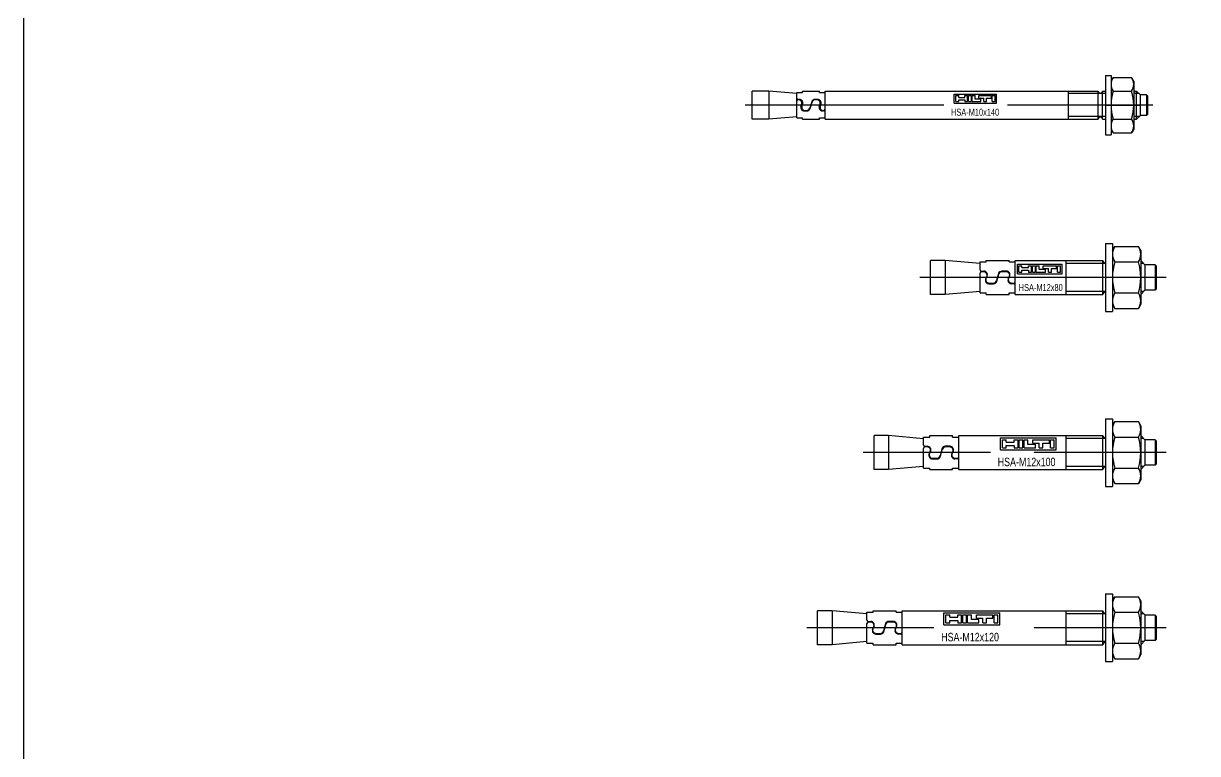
# Model space of a CAD drawing. Header units: millimetres. Extents: x 296 to 4896, y 152 to 3333.
# Drawn here: x 295.8 to 711.3, y 963.1 to 1221.6 of the extents above; entities that cross this region are included whole.
import ezdxf
from ezdxf.enums import TextEntityAlignment as Align

# ---------------------------------------------------------------- set-up
doc = ezdxf.new("R2010")
doc.units = ezdxf.units.MM
doc.linetypes.add('CENTERLI', pattern=[1, 0.75, -0.0625, 0.125, -0.0625])
doc.linetypes.add('DASHED', pattern=[0.25, 0.15625, -0.09375])
for name, color, linetype in [('1', 1, 'DASHED'), ('2', 3, 'Continuous'), ('3', 4, 'Continuous'), ('951', 1, 'Continuous')]:
    doc.layers.add(name, color=color, linetype=linetype)
doc.styles.get("Standard").update_dxf_attribs({"font": 'arial.ttf'})

# ---------------------------------------------------------------- blocks, each defined once
blk = doc.blocks.new('HSA-M10x140')
at = {"layer": '1'}
for p, q in [((-72.12, 0), (-142.51, 0)), ((1.74, 0), (-49.59, 0))]:
    blk.add_line(p, q, dxfattribs=at)
at = {"layer": '2'}
for p, q in [((-14.98, 10.5), (-12.98, 10.5)), ((-14.98, 10.5), (-14.98, -10.5)), ((-12.98, 10.5), (-12.98, -10.5)), ((-12.98, 8.5), (-12.22, 9.82)), ((-12.22, 9.82), (-5.74, 9.82)), ((-4.98, 8.5), (-5.74, 9.82)), ((-4.98, 8.5), (-4.98, -8.5)), ((-134.13, 5), (-140, 5)), ((-140, -5), (-140, 5)), ((-134.13, 5), (-134.13, -5)), ((-124.2, 4.13), (-134.13, 5)), ((-124.2, 4.5), (-122.2, 4.5)), ((-124.2, 2.48), (-124.2, 4.5)), ((-124.2, -4.5), (-124.2, 4.5)), ((-122.2, 4.5), (-122.2, 5)), ((-122.2, 5), (-116.2, 5)), ((-116.2, 4.5), (-116.2, 5)), ((-116.2, 4.5), (-114.2, 4.5)), ((-114.2, 5), (-17.5, 5)), ((-114.2, -5), (-114.2, 5)), ((-28, -5), (-28, 5)), ((-17.5, -5), (-17.5, 5)), ((-16, 5), (-14.98, 5)), ((-16, -5), (-16, 5)), ((-12.22, 4.91), (-5.74, 4.91)), ((-4.98, 5), (-3.98, 5)), ((-3.98, 5), (-2.6, 3.62)), ((-3.98, -5), (-3.98, 5)), ((-123.63, 1.9), (-123.7, 1.9)), ((-122.74, -0.45), (-122.49, 0.33)), ((-122.7, 1.46), (-122.7, 1.86)), ((-122.16, 0.45), (-122.41, -0.33)), ((-118.89, 1.19), (-119.61, -1.06)), ((-119.51, -1.19), (-118.79, 1.06)), ((-116.8, 2.02), (-117.75, 2.02)), ((-117.13, 1.9), (-117.65, 1.9)), ((-116.24, -0.45), (-115.99, 0.33)), ((-115.66, 0.45), (-115.91, -0.33)), ((-0.5, 3.7), (-2.6, 3.7)), ((-2.6, -3.62), (-2.6, 3.62)), ((-0.5, 3.7), (-0.5, -3.7)), ((-0.5, 3.7), (0, 3.2)), ((0, -3.2), (0, 3.2)), ((-124.2, -4.13), (-134.13, -5)), ((-121.6, -2.03), (-120.65, -2.03)), ((-121.27, -1.9), (-120.75, -1.9)), ((-114.77, -1.9), (-114.7, -1.9)), ((-3.98, -5), (-2.6, -3.62)), ((-0.5, -3.7), (-2.6, -3.7)), ((0, -3.2), (-0.5, -3.7)), ((-134.13, -5), (-140, -5)), ((-124.2, -4.5), (-122.2, -4.5)), ((-122.2, -5), (-122.2, -4.5)), ((-122.2, -5), (-116.2, -5)), ((-116.2, -4.5), (-114.2, -4.5)), ((-116.2, -5), (-116.2, -4.5)), ((-114.2, -5), (-17.5, -5)), ((-16, -5), (-14.98, -5)), ((-12.22, -4.91), (-5.74, -4.91)), ((-4.98, -5), (-3.98, -5)), ((-14.98, -10.5), (-12.98, -10.5)), ((-12.98, -8.5), (-12.22, -9.82)), ((-12.22, -9.82), (-5.74, -9.82)), ((-4.98, -8.5), (-5.74, -9.82))]:
    blk.add_line(p, q, dxfattribs=at)
for centre, radius, start, end in [((-8.64, 7.36), 4.34, 145.5615, 214.4385), ((-9.32, 7.36), 4.34, 325.5615, 34.4385), ((-16.75, 5), 0.75, 180, 0), ((3.24, 0), 16.22, 162.383, 197.617), ((-21.2, 0), 16.22, 342.383, 17.617), ((-123.7, 2.48), 0.5, 180, 283.609), ((-123.7, 1.4), 0.5, 90, 180), ((-123.63, 0.7), 1.2, 342, 90), ((-123.3, 0.82), 1.2, 342, 103.609), ((-117.75, 0.82), 1.2, 90, 162.4374), ((-117.65, 0.7), 1.2, 90, 162.4374), ((-117.13, 0.7), 1.2, 342, 90), ((-116.8, 0.82), 1.2, 342, 90), ((-121.6, -0.83), 1.2, 162, 270), ((-121.27, -0.7), 1.2, 162, 270), ((-120.75, -0.7), 1.2, 270, 342.4374), ((-120.65, -0.83), 1.2, 270, 342.4374), ((-115.1, -0.83), 1.2, 162, 283.609), ((-114.77, -0.7), 1.2, 162, 270), ((-114.7, -2.48), 0.5, 0, 103.609), ((-114.7, -1.4), 0.5, 270, 0), ((-16.75, -5), 0.75, 0, 180), ((-8.64, -7.36), 4.34, 145.5615, 214.4385), ((-9.32, -7.36), 4.34, 325.5615, 34.4385)]:
    blk.add_arc(centre, radius, start, end, dxfattribs=at)
at = {"layer": '3', "color": 1}
for p, q in [((-68.46, 3.92), (-53.49, 3.92)), ((-68.46, 0.7), (-68.46, 3.92)), ((-68.46, 0.7), (-53.49, 0.7)), ((-67.92, 3.38), (-66.91, 3.38)), ((-67.92, 1.24), (-67.92, 3.38)), ((-67.92, 1.24), (-66.91, 1.24)), ((-66.91, 2.75), (-66.91, 3.38)), ((-66.91, 2.75), (-64.76, 2.75)), ((-66.91, 1.87), (-64.76, 1.87)), ((-66.91, 1.24), (-66.91, 1.87)), ((-64.76, 2.75), (-64.76, 3.38)), ((-64.76, 3.38), (-63.75, 3.38)), ((-64.76, 1.87), (-64.76, 1.24)), ((-64.76, 1.24), (-63.75, 1.24)), ((-63.75, 1.24), (-63.75, 3.38)), ((-63.44, 1.24), (-63.44, 3.38)), ((-63.44, 3.38), (-62.43, 3.38)), ((-63.44, 1.24), (-62.43, 1.24)), ((-62.43, 1.24), (-62.43, 3.38)), ((-62.11, 1.24), (-62.11, 3.38)), ((-62.11, 3.38), (-61.1, 3.38)), ((-62.11, 1.24), (-59.08, 1.24)), ((-61.1, 2.12), (-61.1, 3.38)), ((-59.08, 2.12), (-61.1, 2.12)), ((-59.78, 2.5), (-59.78, 3.38)), ((-59.78, 3.38), (-55.36, 3.38)), ((-59.78, 2.5), (-58.07, 2.5)), ((-59.08, 1.24), (-59.08, 2.12)), ((-58.07, 1.24), (-58.07, 2.5)), ((-58.07, 1.24), (-57.06, 1.24)), ((-57.06, 2.5), (-55.36, 2.5)), ((-57.06, 1.24), (-57.06, 2.5)), ((-55.36, 2.5), (-55.36, 3.38)), ((-55.04, 1.24), (-55.04, 3.38)), ((-55.04, 3.38), (-54.03, 3.38)), ((-55.04, 1.24), (-54.03, 1.24)), ((-54.03, 1.24), (-54.03, 3.38)), ((-53.49, 0.7), (-53.49, 3.92))]:
    blk.add_line(p, q, dxfattribs=at)
at = {"layer": '951'}
for p, q in [((-14.98, 4.08), (-28, 4.08)), ((-3.06, 4.08), (-4.98, 4.08)), ((-14.98, -4.08), (-28, -4.08)), ((-3.06, -4.08), (-4.98, -4.08))]:
    blk.add_line(p, q, dxfattribs=at)
at = {"layer": '951', "linetype": 'CENTERLI'}
blk.add_line((-14.98, 0), (-2.98, 0), dxfattribs=at)
at = {"layer": '3', "width": 0.75}
blk.add_text('HSA-M10x140', height=2.5, dxfattribs=at).set_placement((-61.11, -3.75), align=Align.CENTER)
blk = doc.blocks.new('HSA-M12x80')
at = {"layer": '1'}
for p, q in [((-38.82, 0), (-83.91, 0)), ((3.42, 0), (-43.5, 0))]:
    blk.add_line(p, q, dxfattribs=at)
at = {"layer": '2'}
for p, q in [((-18.11, 12), (-18.11, -12)), ((-18.11, 12), (-15.61, 12)), ((-15.61, 12), (-15.61, -12)), ((-15.61, 9.5), (-14.76, 10.97)), ((-14.76, 10.97), (-6.46, 10.97)), ((-5.61, 9.5), (-6.46, 10.97)), ((-5.61, 9.5), (-5.61, -9.5)), ((-74.86, 6), (-80, 6)), ((-80, -6), (-80, 6)), ((-74.86, 6), (-74.86, -6)), ((-62.5, 4.92), (-74.86, 6)), ((-62.5, 5.5), (-60.3, 5.5)), ((-62.5, 2.72), (-62.5, 5.49)), ((-60.3, 6), (-52.2, 6)), ((-60.3, 5.5), (-60.3, 6)), ((-60.3, 6), (-52.2, 6)), ((-60, 6), (-52.2, 6)), ((-52.2, 5.5), (-52.2, 6)), ((-52.2, 5.5), (-50, 5.5)), ((-50, -6), (-50, 6)), ((-50, 6), (-19, 6)), ((-32, -6), (-32, 6)), ((-19, -6), (-19, 6)), ((-14.76, 5.49), (-6.46, 5.49)), ((-5.61, 6), (-4, 4.39)), ((-0.5, 4.5), (-4, 4.5)), ((-4, -4.39), (-4, 4.39)), ((-0.5, 4.5), (-0.5, -4.5)), ((-0.5, 4.5), (0, 4)), ((-62.5, -5.5), (-62.5, 1.5)), ((-62, 2.22), (-61.1, 2.22)), ((-61.2, 2), (-62, 2)), ((-60.49, -0.52), (-60.11, 0.3)), ((-60.01, 0.52), (-60.39, -0.3)), ((-60, 0.8), (-60, 1.5)), ((-55.96, 1.35), (-56.64, -1.12)), ((-56.54, -1.35), (-55.86, 1.12)), ((-53.1, 2.22), (-54.8, 2.22)), ((-53.2, 2), (-54.7, 2)), ((-52.49, -0.52), (-52.11, 0.3)), ((-52.01, 0.52), (-52.39, -0.3)), ((0, -4), (0, 4)), ((-59.4, -2.23), (-57.7, -2.23)), ((-59.3, -2), (-57.8, -2)), ((-50.5, -2.23), (-51.4, -2.23)), ((-51.3, -2), (-50.5, -2)), ((0, -4), (-0.5, -4.5)), ((-74.86, -6), (-80, -6)), ((-62.5, -4.92), (-74.86, -6)), ((-62.5, -5.5), (-60.3, -5.5)), ((-60.3, -6), (-60.3, -5.5)), ((-60.3, -6), (-52.2, -6)), ((-60.3, -6), (-52.2, -6)), ((-60, -6), (-52.2, -6)), ((-52.2, -5.5), (-50, -5.5)), ((-52.2, -6), (-52.2, -5.5)), ((-50, -6), (-19, -6)), ((-14.76, -5.49), (-6.46, -5.49)), ((-5.61, -6), (-4, -4.39)), ((-0.5, -4.5), (-4, -4.5)), ((-18.11, -12), (-15.61, -12)), ((-15.61, -9.5), (-14.76, -10.97)), ((-14.76, -10.97), (-6.46, -10.97)), ((-5.61, -9.5), (-6.46, -10.97))]:
    blk.add_line(p, q, dxfattribs=at)
for centre, radius, start, end in [((-10.76, 8.23), 4.85, 145.5615, 214.4385), ((-10.46, 8.23), 4.85, 325.5615, 34.4385), ((-18.15, 6), 0.85, 180, 272.6804), ((2.52, 0), 18.13, 162.383, 197.617), ((-23.74, 0), 18.13, 342.383, 17.617), ((-62, 2.72), 0.5, 180, 270), ((-62, 1.5), 0.5, 90, 180), ((-61.2, 0.8), 1.2, 335.1682, 90), ((-61.1, 1.02), 1.2, 335.1682, 90), ((-54.8, 1.02), 1.2, 90, 164.4288), ((-54.7, 0.8), 1.2, 90, 164.4288), ((-53.2, 0.8), 1.2, 335.1682, 90), ((-53.1, 1.02), 1.2, 335.1682, 90), ((-59.4, -1.03), 1.2, 155.1682, 270), ((-59.3, -0.8), 1.2, 155.1682, 270), ((-57.8, -0.8), 1.2, 270, 344.4288), ((-57.7, -1.03), 1.2, 270, 344.4288), ((-51.4, -1.03), 1.2, 155.1682, 270), ((-51.3, -0.8), 1.2, 155.1682, 270), ((-50.5, -1.5), 0.5, 270, 0), ((-50.5, -2.73), 0.5, 0, 90), ((-18.15, -6), 0.85, 87.3196, 180), ((-10.76, -8.23), 4.85, 145.5615, 214.4385), ((-10.46, -8.23), 4.85, 325.5615, 34.4385)]:
    blk.add_arc(centre, radius, start, end, dxfattribs=at)
at = {"layer": '3', "color": 1}
for p, q in [((-49.28, 4.72), (-33.48, 4.72)), ((-49.28, 1.32), (-49.28, 4.72)), ((-33.48, 1.32), (-33.48, 4.72)), ((-49.28, 1.32), (-33.48, 1.32)), ((-48.72, 4.15), (-47.65, 4.15)), ((-48.72, 1.88), (-48.72, 4.15)), ((-48.72, 1.88), (-47.65, 1.88)), ((-47.65, 3.48), (-47.65, 4.15)), ((-47.65, 3.48), (-45.38, 3.48)), ((-47.65, 2.55), (-45.38, 2.55)), ((-47.65, 1.88), (-47.65, 2.55)), ((-45.38, 3.48), (-45.38, 4.15)), ((-45.38, 4.15), (-44.32, 4.15)), ((-45.38, 2.55), (-45.38, 1.88)), ((-45.38, 1.88), (-44.32, 1.88)), ((-44.32, 1.88), (-44.32, 4.15)), ((-43.98, 1.88), (-43.98, 4.15)), ((-43.98, 4.15), (-42.92, 4.15)), ((-43.98, 1.88), (-42.92, 1.88)), ((-42.92, 1.88), (-42.92, 4.15)), ((-42.58, 1.88), (-42.58, 4.15)), ((-42.58, 4.15), (-41.52, 4.15)), ((-42.58, 1.88), (-39.38, 1.88)), ((-41.52, 2.82), (-41.52, 4.15)), ((-39.38, 2.82), (-41.52, 2.82)), ((-40.12, 3.22), (-40.12, 4.15)), ((-40.12, 4.15), (-35.45, 4.15)), ((-40.12, 3.22), (-38.32, 3.22)), ((-39.38, 1.88), (-39.38, 2.82)), ((-38.32, 1.88), (-38.32, 3.22)), ((-38.32, 1.88), (-37.25, 1.88)), ((-37.25, 3.22), (-35.45, 3.22)), ((-37.25, 1.88), (-37.25, 3.22)), ((-35.45, 3.22), (-35.45, 4.15)), ((-35.11, 1.88), (-35.11, 4.15)), ((-35.11, 4.15), (-34.05, 4.15)), ((-35.11, 1.88), (-34.05, 1.88)), ((-34.05, 1.88), (-34.05, 4.15))]:
    blk.add_line(p, q, dxfattribs=at)
at = {"layer": '951'}
for p, q in [((-18.11, 4.93), (-32, 4.93)), ((-4.54, 4.93), (-5.61, 4.93)), ((-18.11, -4.93), (-32, -4.93)), ((-4.54, -4.93), (-5.61, -4.93))]:
    blk.add_line(p, q, dxfattribs=at)
at = {"layer": '3', "color": 4, "width": 0.6}
blk.add_text('HSA-M12x80', height=2.5, dxfattribs=at).set_placement((-41.01, -4.81), align=Align.CENTER)
blk = doc.blocks.new('HSA-M12x100')
at = {"layer": '1'}
for p, q in [((-58.82, 0), (-103.91, 0)), ((3.42, 0), (-43.5, 0))]:
    blk.add_line(p, q, dxfattribs=at)
at = {"layer": '2'}
for p, q in [((-18.11, 12), (-15.61, 12)), ((-18.11, 12), (-18.11, -12)), ((-15.61, 12), (-15.61, -12)), ((-15.61, 9.5), (-14.76, 10.97)), ((-14.76, 10.97), (-6.46, 10.97)), ((-5.61, 9.5), (-6.46, 10.97)), ((-5.61, 9.5), (-5.61, -9.5)), ((-100, -6), (-100, 6)), ((-94.86, 6), (-100, 6)), ((-82.5, 4.92), (-94.86, 6)), ((-94.86, 6), (-94.86, -6)), ((-82.5, 2.72), (-82.5, 5.5)), ((-82.5, 5.5), (-80.3, 5.5)), ((-80.3, 6), (-72.2, 6)), ((-80.3, 5.5), (-80.3, 6)), ((-80, 6), (-72.2, 6)), ((-72.2, 5.5), (-72.2, 6)), ((-72.2, 5.5), (-70, 5.5)), ((-70, -6), (-70, 6)), ((-70, 6), (-19, 6)), ((-32, -6), (-32, 6)), ((-19, -6), (-19, 6)), ((-14.76, 5.49), (-6.46, 5.49)), ((-5.61, 6), (-4, 4.39)), ((-0.5, 4.5), (-4, 4.5)), ((-4, -4.39), (-4, 4.39)), ((-0.5, 4.5), (0, 4)), ((-0.5, 4.5), (-0.5, -4.5)), ((-82.5, -5.5), (-82.5, 1.5)), ((-82, 2.22), (-81.1, 2.22)), ((-81.2, 2), (-82, 2)), ((-80.49, -0.52), (-80.11, 0.3)), ((-80.01, 0.52), (-80.39, -0.3)), ((-80, 0.8), (-80, 1.5)), ((-75.96, 1.35), (-76.64, -1.12)), ((-76.54, -1.35), (-75.86, 1.12)), ((-73.1, 2.22), (-74.8, 2.22)), ((-73.2, 2), (-74.7, 2)), ((-72.49, -0.52), (-72.11, 0.3)), ((-72.01, 0.52), (-72.39, -0.3)), ((0, -4), (0, 4)), ((-79.4, -2.22), (-77.7, -2.22)), ((-79.3, -2), (-77.8, -2)), ((-70.5, -2.22), (-71.4, -2.22)), ((-71.3, -2), (-70.5, -2)), ((0, -4), (-0.5, -4.5)), ((-94.86, -6), (-100, -6)), ((-82.5, -4.92), (-94.86, -6)), ((-82.5, -5.5), (-80.3, -5.5)), ((-80.3, -6), (-80.3, -5.5)), ((-80.3, -6), (-72.2, -6)), ((-80, -6), (-72.2, -6)), ((-72.2, -6), (-72.2, -5.5)), ((-72.2, -5.5), (-70, -5.5)), ((-70, -6), (-19, -6)), ((-14.76, -5.49), (-6.46, -5.49)), ((-5.61, -6), (-4, -4.39)), ((-0.5, -4.5), (-4, -4.5)), ((-18.11, -12), (-15.61, -12)), ((-15.61, -9.5), (-14.76, -10.97)), ((-14.76, -10.97), (-6.46, -10.97)), ((-5.61, -9.5), (-6.46, -10.97))]:
    blk.add_line(p, q, dxfattribs=at)
for centre, radius, start, end in [((-10.76, 8.23), 4.85, 145.5615, 214.4385), ((-10.46, 8.23), 4.85, 325.5615, 34.4385), ((-18.15, 6), 0.85, 180, 272.6804), ((2.52, 0), 18.13, 162.383, 197.617), ((-23.74, 0), 18.13, 342.383, 17.617), ((-82, 2.72), 0.5, 180, 270), ((-82, 1.5), 0.5, 90, 180), ((-81.2, 0.8), 1.2, 335.1682, 90), ((-81.1, 1.03), 1.2, 335.1682, 90), ((-74.8, 1.03), 1.2, 90, 164.4288), ((-74.7, 0.8), 1.2, 90, 164.4288), ((-73.2, 0.8), 1.2, 335.1682, 90), ((-73.1, 1.03), 1.2, 335.1682, 90), ((-79.4, -1.03), 1.2, 155.1682, 270), ((-79.3, -0.8), 1.2, 155.1682, 270), ((-77.8, -0.8), 1.2, 270, 344.4288), ((-77.7, -1.03), 1.2, 270, 344.4288), ((-71.4, -1.03), 1.2, 155.1682, 270), ((-71.3, -0.8), 1.2, 155.1682, 270), ((-70.5, -1.5), 0.5, 270, 0), ((-70.5, -2.72), 0.5, 0, 90), ((-18.15, -6), 0.85, 87.3196, 180), ((-10.76, -8.23), 4.85, 145.5615, 214.4385), ((-10.46, -8.23), 4.85, 325.5615, 34.4385)]:
    blk.add_arc(centre, radius, start, end, dxfattribs=at)
at = {"layer": '3', "color": 1}
for p, q in [((-55.26, 1), (-55.26, 5.25)), ((-55.26, 5.25), (-35.5, 5.25)), ((-54.55, 1.71), (-54.55, 4.54)), ((-54.55, 4.54), (-53.21, 4.54)), ((-53.21, 3.71), (-53.21, 4.54)), ((-50.38, 4.54), (-49.05, 4.54)), ((-50.38, 3.71), (-50.38, 4.54)), ((-49.05, 1.71), (-49.05, 4.54)), ((-48.63, 4.54), (-47.3, 4.54)), ((-48.63, 1.71), (-48.63, 4.54)), ((-47.3, 1.71), (-47.3, 4.54)), ((-46.88, 4.54), (-45.55, 4.54)), ((-46.88, 1.71), (-46.88, 4.54)), ((-45.55, 2.88), (-45.55, 4.54)), ((-43.8, 4.54), (-37.96, 4.54)), ((-43.8, 3.38), (-43.8, 4.54)), ((-37.96, 3.38), (-37.96, 4.54)), ((-37.54, 4.54), (-36.21, 4.54)), ((-37.54, 1.71), (-37.54, 4.54)), ((-36.21, 1.71), (-36.21, 4.54)), ((-35.5, 1), (-35.5, 5.25)), ((-55.26, 1), (-35.5, 1)), ((-54.55, 1.71), (-53.21, 1.71)), ((-53.21, 3.71), (-50.38, 3.71)), ((-53.21, 1.71), (-53.21, 2.54)), ((-53.21, 2.54), (-50.38, 2.54)), ((-50.38, 2.54), (-50.38, 1.71)), ((-50.38, 1.71), (-49.05, 1.71)), ((-48.63, 1.71), (-47.3, 1.71)), ((-46.88, 1.71), (-42.88, 1.71)), ((-42.88, 2.88), (-45.55, 2.88)), ((-43.8, 3.38), (-41.54, 3.38)), ((-42.88, 1.71), (-42.88, 2.88)), ((-41.54, 1.71), (-41.54, 3.38)), ((-41.54, 1.71), (-40.21, 1.71)), ((-40.21, 1.71), (-40.21, 3.38)), ((-40.21, 3.38), (-37.96, 3.38)), ((-37.54, 1.71), (-36.21, 1.71))]:
    blk.add_line(p, q, dxfattribs=at)
at = {"layer": '951'}
for p, q in [((-18.11, 4.93), (-32, 4.93)), ((-4.54, 4.93), (-5.61, 4.93)), ((-18.11, -4.93), (-32, -4.93)), ((-4.54, -4.93), (-5.61, -4.93))]:
    blk.add_line(p, q, dxfattribs=at)
at = {"layer": '3', "color": 4, "width": 0.75}
blk.add_text('HSA-M12x100', height=3, dxfattribs=at).set_placement((-46.01, -4.81), align=Align.CENTER)
blk = doc.blocks.new('HSA-M12x120')
at = {"layer": '1'}
for p, q in [((-78.82, 0), (-123.91, 0)), ((3.42, 0), (-43.5, 0))]:
    blk.add_line(p, q, dxfattribs=at)
at = {"layer": '2'}
for p, q in [((-18.11, 12), (-18.11, -12)), ((-18.11, 12), (-15.61, 12)), ((-15.61, 12), (-15.61, -12)), ((-15.61, 9.5), (-14.76, 10.97)), ((-14.76, 10.97), (-6.46, 10.97)), ((-5.61, 9.5), (-6.46, 10.97)), ((-5.61, 9.5), (-5.61, -9.5)), ((-114.86, 6), (-120, 6)), ((-120, -6), (-120, 6)), ((-114.86, 6), (-114.86, -6)), ((-102.5, 4.92), (-114.86, 6)), ((-102.5, 5.5), (-100.3, 5.5)), ((-102.5, 2.72), (-102.5, 5.5)), ((-100.3, 5.5), (-100.3, 6)), ((-100.3, 6), (-92.2, 6)), ((-92.2, 5.5), (-92.2, 6)), ((-92.2, 5.5), (-90, 5.5)), ((-90, 6), (-19, 6)), ((-90, -6), (-90, 6)), ((-32, -6), (-32, 6)), ((-19, -6), (-19, 6)), ((-14.76, 5.49), (-6.46, 5.49)), ((-5.61, 6), (-4, 4.39)), ((-0.5, 4.5), (-4, 4.5)), ((-4, -4.39), (-4, 4.39)), ((-0.5, 4.5), (-0.5, -4.5)), ((-0.5, 4.5), (0, 4)), ((-102.5, -5.5), (-102.5, 1.5)), ((-102, 2.22), (-101.1, 2.22)), ((-101.2, 2), (-102, 2)), ((-100.49, -0.52), (-100.11, 0.3)), ((-100.01, 0.52), (-100.39, -0.3)), ((-100, 0.8), (-100, 1.5)), ((-95.96, 1.35), (-96.64, -1.12)), ((-96.54, -1.35), (-95.86, 1.12)), ((-93.1, 2.22), (-94.8, 2.22)), ((-93.2, 2), (-94.7, 2)), ((-92.49, -0.52), (-92.11, 0.3)), ((-92.01, 0.52), (-92.39, -0.3)), ((0, -4), (0, 4)), ((-99.4, -2.23), (-97.7, -2.23)), ((-99.3, -2), (-97.8, -2)), ((-90.5, -2.23), (-91.4, -2.23)), ((-91.3, -2), (-90.5, -2)), ((0, -4), (-0.5, -4.5)), ((-114.86, -6), (-120, -6)), ((-102.5, -4.92), (-114.86, -6)), ((-102.5, -5.5), (-100.3, -5.5)), ((-100.3, -6), (-100.3, -5.5)), ((-100.3, -6), (-92.2, -6)), ((-92.2, -5.5), (-90, -5.5)), ((-92.2, -6), (-92.2, -5.5)), ((-90, -6), (-19, -6)), ((-14.76, -5.49), (-6.46, -5.49)), ((-5.61, -6), (-4, -4.39)), ((-0.5, -4.5), (-4, -4.5)), ((-18.11, -12), (-15.61, -12)), ((-15.61, -9.5), (-14.76, -10.97)), ((-14.76, -10.97), (-6.46, -10.97)), ((-5.61, -9.5), (-6.46, -10.97))]:
    blk.add_line(p, q, dxfattribs=at)
for centre, radius, start, end in [((-10.76, 8.23), 4.85, 145.5615, 214.4385), ((-10.46, 8.23), 4.85, 325.5615, 34.4385), ((-18.15, 6), 0.85, 180, 272.6804), ((2.52, 0), 18.13, 162.383, 197.617), ((-23.74, 0), 18.13, 342.383, 17.617), ((-102, 2.72), 0.5, 180, 270), ((-102, 1.5), 0.5, 90, 180), ((-101.2, 0.8), 1.2, 335.1682, 90), ((-101.1, 1.02), 1.2, 335.1682, 90), ((-94.8, 1.02), 1.2, 90, 164.4288), ((-94.7, 0.8), 1.2, 90, 164.4288), ((-93.2, 0.8), 1.2, 335.1682, 90), ((-93.1, 1.02), 1.2, 335.1682, 90), ((-99.4, -1.03), 1.2, 155.1682, 270), ((-99.3, -0.8), 1.2, 155.1682, 270), ((-97.8, -0.8), 1.2, 270, 344.4288), ((-97.7, -1.03), 1.2, 270, 344.4288), ((-91.4, -1.03), 1.2, 155.1682, 270), ((-91.3, -0.8), 1.2, 155.1682, 270), ((-90.5, -1.5), 0.5, 270, 0), ((-90.5, -2.73), 0.5, 0, 90), ((-18.15, -6), 0.85, 87.3196, 180), ((-10.76, -8.23), 4.85, 145.5615, 214.4385), ((-10.46, -8.23), 4.85, 325.5615, 34.4385)]:
    blk.add_arc(centre, radius, start, end, dxfattribs=at)
at = {"layer": '3', "color": 1}
for p, q in [((-75.26, 5.25), (-55.5, 5.25)), ((-75.26, 1), (-75.26, 5.25)), ((-74.55, 4.54), (-73.21, 4.54)), ((-74.55, 1.71), (-74.55, 4.54)), ((-73.21, 3.71), (-73.21, 4.54)), ((-70.38, 3.71), (-70.38, 4.54)), ((-70.38, 4.54), (-69.05, 4.54)), ((-69.05, 1.71), (-69.05, 4.54)), ((-68.63, 1.71), (-68.63, 4.54)), ((-68.63, 4.54), (-67.3, 4.54)), ((-67.3, 1.71), (-67.3, 4.54)), ((-66.88, 1.71), (-66.88, 4.54)), ((-66.88, 4.54), (-65.55, 4.54)), ((-65.55, 2.88), (-65.55, 4.54)), ((-63.8, 3.38), (-63.8, 4.54)), ((-63.8, 4.54), (-57.96, 4.54)), ((-57.96, 3.38), (-57.96, 4.54)), ((-57.54, 1.71), (-57.54, 4.54)), ((-57.54, 4.54), (-56.21, 4.54)), ((-56.21, 1.71), (-56.21, 4.54)), ((-55.5, 1), (-55.5, 5.25)), ((-75.26, 1), (-55.5, 1)), ((-74.55, 1.71), (-73.21, 1.71)), ((-73.21, 3.71), (-70.38, 3.71)), ((-73.21, 2.54), (-70.38, 2.54)), ((-73.21, 1.71), (-73.21, 2.54)), ((-70.38, 2.54), (-70.38, 1.71)), ((-70.38, 1.71), (-69.05, 1.71)), ((-68.63, 1.71), (-67.3, 1.71)), ((-66.88, 1.71), (-62.88, 1.71)), ((-62.88, 2.88), (-65.55, 2.88)), ((-63.8, 3.38), (-61.54, 3.38)), ((-62.88, 1.71), (-62.88, 2.88)), ((-61.54, 1.71), (-61.54, 3.38)), ((-61.54, 1.71), (-60.21, 1.71)), ((-60.21, 3.38), (-57.96, 3.38)), ((-60.21, 1.71), (-60.21, 3.38)), ((-57.54, 1.71), (-56.21, 1.71))]:
    blk.add_line(p, q, dxfattribs=at)
at = {"layer": '951'}
for p, q in [((-18.11, 4.93), (-32, 4.93)), ((-4.54, 4.93), (-5.61, 4.93)), ((-18.11, -4.93), (-32, -4.93)), ((-4.54, -4.93), (-5.61, -4.93))]:
    blk.add_line(p, q, dxfattribs=at)
at = {"layer": '3', "color": 4, "width": 0.75}
blk.add_text('HSA-M12x120', height=3, dxfattribs=at).set_placement((-66.01, -4.81), align=Align.CENTER)

msp = doc.modelspace()

# ---------------------------------------------------------------- linework, layer by layer
at = {"color": 18, "true_color": 0x000000}
msp.add_lwpolyline([(295.77, 151.55), (795.77, 151.55), (795.77, 2001.55), (295.77, 2001.55)], close=True, dxfattribs=at)

# ---------------------------------------------------------------- block references
for name, p in [('HSA-M10x140', (693.65, 1192.67)), ('HSA-M12x80', (696.78, 1131.67)), ('HSA-M12x100', (696.78, 1069.67)), ('HSA-M12x120', (696.78, 1007.67))]:
    msp.add_blockref(name, p)

doc.saveas('drawing.dxf')
